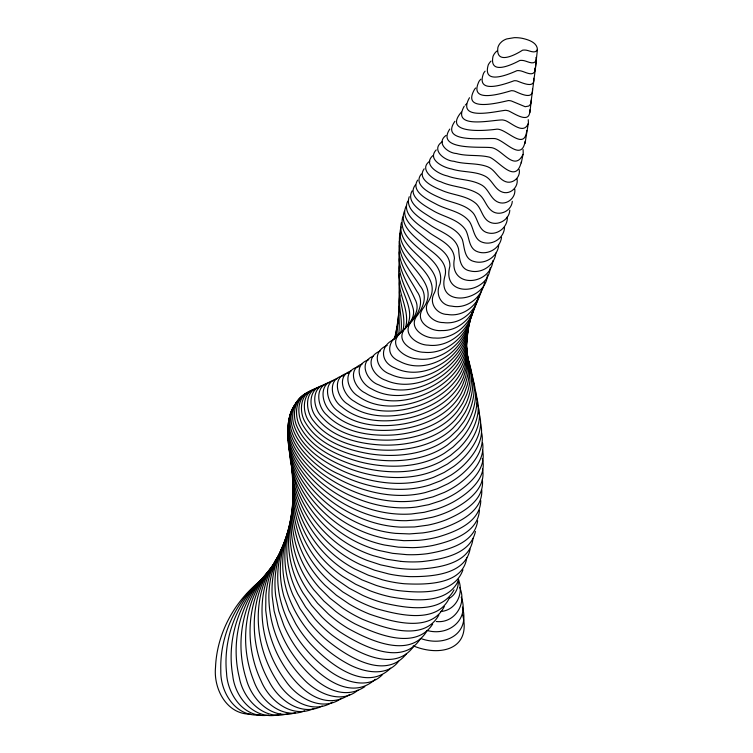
<?xml version="1.0" encoding="UTF-8"?>
<svg xmlns="http://www.w3.org/2000/svg" width="753" height="753" viewBox="0 0 753 753"><rect width="100%" height="100%" fill="white"/><g stroke="black" fill="none" stroke-linecap="round" stroke-linejoin="round"><path stroke-width="1.13" d="M289.284 445.221C289.368 460.563 292.795 475.924 299.393 489.808A133.526 111.566 19.7 0 0 312.269 511.24C323.169 525.848 337.099 538.226 353.119 546.97A102.832 86.736 19 0 0 372.801 555.507L386.76 559.263L401.029 561.399M466.935 337.881L466.898 342.05A76.599 61.087 16.5 0 1 464.77 354.174C461.438 364.866 454.445 374.09 445.974 381.282A100.234 79.724 15.5 0 1 431.601 390.976C411.524 401.575 385.188 405.688 365.12 392.915C354.004 387.814 347.067 368.989 362.061 364.076M288.71 439.837C288.004 457.231 294.969 473.976 304.099 488.433A131.191 109.091 19.2 0 0 319.677 508.162C332.261 521.264 347.434 531.929 364.264 538.809A101.071 84.873 18.7 0 0 384.444 545.003L398.393 547.149L412.399 547.657A111.388 93.221 18.5 0 0 432.711 545.501C451.273 541.275 478.155 532.823 479.426 510.167M466.785 557.653C463.057 585.156 425.238 584.799 404.257 583.735A116.178 98.323 19.5 0 1 382.515 579.829L368.33 575.198L354.861 569.014A105.458 89.579 19.5 0 1 336.629 557.098C322.359 545.746 310.857 531.053 302.998 514.61A137.084 115.416 20.6 0 1 294.715 491.229L292.653 479.802L291.966 469.91M287.947 432.043C286.742 452.412 297.52 471.303 310.029 486.56A128.876 106.681 18.7 0 0 327.96 504.294C341.89 515.711 358.014 524.559 375.371 529.519A99.321 83.037 18.4 0 0 395.645 533.378L409.34 533.933L422.847 532.898A109.477 91.235 18.1 0 0 441.992 528.559C459.038 522.526 482.814 511.296 481.779 489.996M292.531 472.319L292.569 480.066L293.811 491.605A138.288 116.743 20.8 0 0 300.438 515.466C307.168 532.371 317.728 547.751 331.273 559.912A106.324 90.539 19.6 0 0 348.837 572.901L362.014 579.885L376.029 585.345A117.148 99.377 19.7 0 0 397.772 590.521C419.572 592.978 454.087 595.19 462.973 569.748M507.277 216.845C508.096 226.945 497.752 235.397 488.029 232.912C478.682 230.87 478.23 219.876 473.449 213.381C465.081 203.479 450.84 203.065 439.799 197.644C431.365 194.067 412.211 185.172 421.398 173.952M535.948 57.416L536.334 59.911L535.195 70.264L530.78 103.942L528.841 106.032L525.199 106.719L511.391 100.987A10.824 7.699 18.3 0 0 508.397 100.554C497.592 102.992 461.071 112.432 474.719 89.061A33.367 23.72 18.1 0 1 475.736 87.979M445.974 135.446C435.761 142.948 447.734 153.132 456.459 153.499C467.331 156.586 478.88 154.44 489.751 157.245C499.663 161.716 516.05 184.89 521.377 161.622M292.945 478.136L293.237 491.973A139.493 118.08 21.1 0 0 298.169 516.2C303.704 533.5 313.248 549.511 326.03 562.444A107.208 91.508 19.8 0 0 342.822 576.478L355.632 584.234L369.422 590.521A118.108 100.441 19.9 0 0 391.071 596.978C413.143 600.706 447.809 604.951 458.718 579.895M472.969 538.555C470.23 564.195 437.079 568.214 416.484 569.249A114.258 96.252 19.1 0 1 395.033 567.847L380.726 564.882L366.862 560.317A103.707 87.677 19.1 0 1 347.566 550.631C332.064 540.983 318.877 527.797 308.918 512.52A134.702 112.828 20 0 1 297.51 490.344L292.531 473.853L290.63 458.229M293.275 483.012L292.983 492.34A140.707 119.454 21.4 0 0 296.183 516.85C300.494 534.461 308.965 551.045 320.91 564.712A108.074 92.478 20 0 0 336.845 579.744L349.232 588.253L362.72 595.359A119.078 101.514 20.1 0 0 384.162 603.097C406.432 608.142 441.117 614.382 454.003 589.863M399.194 241.092C398.375 258.288 411.1 271.861 419.75 285.491C428.325 295.355 423.355 307.996 416.202 316.844C408.738 328.826 424.41 338.361 435.008 338.022C452.845 339.518 468.63 325.804 474.004 309.483A85.654 66.876 16.1 0 0 475.802 303.243M399.523 290.498C397.546 304.532 403.109 318.491 400.85 332.44M293.388 488.81L293.068 492.735A141.931 120.838 21.7 0 0 294.489 517.415C297.539 535.261 304.88 552.363 315.931 566.727A108.95 93.466 20.1 0 0 330.925 582.69L342.822 591.943L355.943 599.849A120.047 102.596 20.3 0 0 377.074 608.857C399.043 614.956 437.107 624.284 449.409 597.844M469.477 97.73C456.139 121.233 494.41 111.538 505.432 110.296A11.427 8.17 18.3 0 1 508.595 110.898C514.93 113.816 530.394 124.772 529.811 109.844M537.435 49.482C537.002 42.215 528.088 39.645 522.158 38.309A27.965 19.39 18.2 0 0 514.233 37.669L506.731 38.93A21.517 14.891 18.1 0 0 501.752 41.679L500.237 43.185A23.578 16.321 18.1 0 0 497.865 47.618C495.615 65.191 515.137 55.025 522.469 50.235A7.671 5.309 18.3 0 1 524.465 50.046C528.531 49.717 535.148 54.753 537.435 49.482L536.23 60.456C533.303 65.972 526.451 60.278 521.951 60.4A8.311 5.789 18.3 0 0 519.73 60.494C511.598 64.918 489.026 75.507 492.989 56.437A25.564 17.79 18.1 0 1 496.029 51.806L496.895 51.016M399.429 265.536C394.073 287.185 419.798 309.267 405.076 328.863M477.656 520.812C474.578 543.685 446.755 550.405 427.6 553.662A112.348 94.219 18.7 0 1 406.818 554.66L392.652 553.342L378.665 550.405A101.956 85.804 18.8 0 1 358.692 543.035C342.229 535.204 327.64 523.674 315.855 509.79A132.359 110.315 19.5 0 1 301.586 489.177C295.713 478.061 290.545 466.022 289.933 453.306M399.514 273.612C396.144 292.164 410.649 309.624 405.509 327.771M399.288 258.599C397.198 275.927 407.74 290.997 412.672 306.866C417.002 319.074 405.472 327.32 398.337 335.094C388.877 347.086 406.131 358.315 417.04 358.87C435.403 361.694 453.466 350.832 463.217 335.697A90.285 70.942 15.8 0 0 469.458 323.093L471.943 312.693M454.906 121.28C439.357 143.757 484.245 137.846 494.937 138.59C504.642 139.936 521.603 162.384 525.133 141.282M491.041 61.078A27.513 19.258 18.1 0 0 488.226 64.984C482.24 85.409 508.087 74.651 516.963 70.66A8.951 6.259 18.3 0 1 519.391 70.678C524.248 70.951 533.124 77.823 535.195 70.264L536.352 59.327M469.053 323.799C468.451 332.685 465.279 341.278 460.488 348.752A94.69 74.82 15.7 0 1 450.708 360.546C435.272 375.549 410.733 383.861 390.355 374.26C376.199 369.441 371.229 351.745 387.193 345.411M469.58 322.736L469.976 319.008M288.361 434.829L288.7 431.817M399.683 280.973C396.539 297.924 407.194 314.566 402.77 331.216M399.241 251.869C397.17 269.179 408.352 283.985 414.922 299.082C421.633 311.074 411.279 321.446 403.994 329.823C395.786 342.267 413.246 352.188 424.005 352.3C441.917 354.174 458.793 342.474 467.011 327.094A88.769 69.605 15.9 0 0 472.093 314.359L472.856 310.961M504.519 227.095C504.397 237.637 493.064 245.487 483.125 242.504C473.646 240 474.023 228.705 469.618 221.815C461.636 211.188 447.009 210.143 436.006 204.035C427.864 199.761 410.357 191.478 417.642 180.118M470.088 549.05C465.316 574.784 431.554 576.723 410.498 576.638A115.218 97.288 19.3 0 1 388.859 573.993L374.58 570.2L360.875 564.825A104.582 88.628 19.3 0 1 342.06 554.001C327.15 543.487 314.763 529.528 305.822 513.64A135.888 114.108 20.3 0 1 295.948 490.815L293.077 479.548L291.307 463.406M529.905 112.639L531.289 99.933M399.231 306.029L396.699 337.118M509.8 210.134C509.423 219.462 498.627 225.985 490.147 222.342C482.372 218.935 481.901 209.136 476.197 203.705C466.549 195.206 452.647 195.366 441.343 190.161C433.455 187.036 416.465 179.374 424.165 168.804M288.117 426.622C285.331 449.033 298.903 469.646 313.427 485.393A127.728 105.505 18.5 0 0 332.384 502.035C346.879 512.558 363.351 520.483 380.849 524.455A98.436 82.124 18.2 0 0 401.038 527.156L414.517 526.959L427.685 525.18A108.517 90.256 18 0 0 446.143 519.815C462.511 512.934 484.97 500.19 482.344 479.407M528.23 119.642L528.427 122.683L525.02 143.522M293.774 491.22L294.075 489.262M399.335 245.346C397.076 262.533 409.03 277.029 416.804 291.223C424.899 301.897 418.48 314.312 410.601 322.726C401.923 334.332 417.416 345.053 428.193 345.156C446.491 347.566 463.641 334.69 470.606 318.359A87.226 68.25 16 0 0 473.853 308.881M399.937 295.148C397.123 308.419 400.69 322.011 398.544 335.301M395.438 337.768L398.61 314.961M512.304 201.315C511.758 210.078 501.225 215.97 493.469 211.988C486.231 208.157 485.224 198.698 478.682 194.086C467.368 186.697 452.892 187.506 440.806 181.784C432.58 179.694 418.677 168.785 429.803 161.161M475.444 531.449C470.521 554.396 441.898 559.338 422.188 561.578A113.298 95.236 18.9 0 1 401.029 561.399M470.672 317.766L469.138 324.91L466.653 331.744A91.781 72.26 15.8 0 1 459.236 344.149C446.105 361.929 420.249 372.368 399.655 361.384C383.061 354.465 389.527 338.474 402.093 331.762M469.411 323.649L466.756 333.532L463.66 340.3A93.25 73.549 15.7 0 1 455.066 352.432C440.674 368.857 415.458 378.232 394.939 367.944C380.227 362.494 379.521 345.759 393.923 339.49M521.311 162.912L523.231 153.292L523.081 149.565M495.869 253.036C494.702 265.178 481.911 273.923 470.173 270.939C459.528 269.273 459.349 257.385 458.586 249.027C455.32 235.811 440.204 232.065 430.274 225.156C421.36 218.765 404.37 209.88 409.256 196.712M498.712 245.28C497.592 256.792 485.064 264.745 474.117 261.517C463.942 259.173 464.752 247.426 462.342 239.567C456.817 227.133 441.672 224.563 431.253 217.664C422.828 212.148 405.396 203.018 412.126 190.867M493.017 260.538C490.344 286.149 448.44 288.87 454.436 258.411C453.588 244.829 438.867 239.558 429.37 232.724C420.023 225.524 401.49 215.179 407.693 201.202M501.526 237.27C500.378 248.142 488.151 255.371 477.986 251.879C468.404 248.885 469.674 237.336 465.712 230.079C458.201 218.756 443.235 217.043 432.354 210.228C424.278 205.588 406.818 195.931 415.364 184.965M394.553 338.897L397.179 325.993M490.194 267.795C488.509 294.856 440.9 298.536 449.927 266.063C450.172 252.217 435.375 246.08 426.189 238.692C417.143 231.011 398.864 219.245 406.479 205.616M288.446 428.193L288.87 426.367M487.398 274.807C486.56 302.104 434.942 309.088 445.174 275.127C447.894 261.602 434.293 253.563 425.389 246.325C415.967 237.628 398.572 225.956 404.389 211.264M290.611 520.144C285.858 537.586 285.434 556.269 290.065 573.795A114.192 99.49 21.1 0 0 297.859 594.089L305.577 607.022L315.14 619.173A125.911 109.326 21.5 0 0 332.271 635.278C352.903 650.498 393.057 674.396 413.397 646.742M397.405 324.957L397.913 322.868M484.687 281.566C482.466 296.842 467.434 309.323 451.838 306.142C440.449 305.709 435.074 293.538 440.025 284.003C447.113 254.646 395.89 246.871 402.676 216.968M481.816 289.03C478.852 304.523 463.707 317.258 447.621 314.481C436.382 314.415 428.306 302.65 434.509 292.653C446.538 262.966 395.334 252.443 401.33 222.775M394.619 338.85L395.447 335.866M479.557 294.404C476.291 310.838 460.751 325.061 443.395 322.576C432.401 322.745 421.586 311.601 428.655 301.021C446.2 271.249 392.369 256.942 401.02 227.001M289.5 418.197C282.168 443.357 299.835 467.547 317.088 484.047A126.579 104.338 18.2 0 0 336.986 499.54C351.943 509.16 368.697 516.134 386.261 519.128A97.561 81.22 18.1 0 0 406.281 520.69L419.487 519.739L432.269 517.245A107.566 89.278 17.8 0 0 449.965 510.91C465.627 503.211 486.636 489.055 482.494 468.884M400.182 232.931C392.539 262.468 444.844 280.201 422.537 309.097C414.526 321.475 430.424 331.687 441.672 330.558C459.038 331.16 473.373 316.665 477.195 300.503A84.054 65.473 16.2 0 0 477.92 297.426M528.258 123.605C523.617 134.702 512.322 123.548 505.724 120.715A12.029 8.65 18.3 0 0 502.42 119.934C491.587 119.887 450.943 129.714 464.234 106.201M291.006 520.643C284.973 537.746 283.156 556.401 286.573 574.257A115.058 100.516 21.2 0 0 292.955 595.002L299.807 608.405L308.561 621.121A126.89 110.484 21.7 0 0 324.684 638.262C344.705 655.166 384.736 681.54 406.516 653.698M523.015 154.421C514.083 172.757 501.677 147.663 490.307 147.541C479.689 146.553 435.658 150.402 449.776 129.074M444.289 606.523C430.81 633.452 391.88 621.771 369.836 614.241A121.026 103.698 20.5 0 1 349.119 603.981L336.431 595.284L325.089 585.326A109.825 94.454 20.3 0 1 311.111 568.477C301.012 553.464 294.856 535.91 293.096 517.913A143.155 122.24 22 0 1 293.228 495.154M290.442 524.286C283.966 540.108 281.368 557.54 283.354 574.548A115.924 101.542 21.3 0 0 288.277 595.67C298.64 624.444 320.336 648.71 347.029 663.402C362.419 672.062 386.449 677.775 398.742 661.153M288.841 529.933C282.723 543.967 279.73 559.375 280.408 574.69A116.79 102.577 21.5 0 0 283.843 596.103L288.823 610.259L295.835 623.973A128.848 112.828 22.1 0 0 309.681 642.996C327.884 662.866 365.064 693.287 390.656 668.193M287.43 534.489C281.584 547.083 278.121 560.797 277.753 574.699A117.656 103.613 21.6 0 0 279.674 596.31C285.971 626.27 304.57 653.133 329.362 670.867C344.017 681.597 367.596 689.87 382.289 674.801M290.837 413.275C280.304 439.921 301.755 466.286 321.013 482.513A125.44 103.18 18 0 0 341.73 496.811C357.082 505.498 374.034 511.532 391.588 513.537A96.676 80.317 17.9 0 0 411.345 513.988L424.221 512.313L436.571 509.132A106.597 88.308 17.6 0 0 453.447 501.884C468.375 493.394 487.822 477.91 482.268 458.455M275.485 560.354L269.094 573.334A121.911 108.818 21.9 0 0 263.221 594.55C258.618 624.802 267.39 656.522 285.632 680.919C297.369 698.106 322.209 712.442 341.514 698.276M426.913 630.986C409.961 659.346 369.017 640.163 347.462 628.077A123.944 107.039 21.1 0 1 328.59 614.184L317.606 603.313L308.269 591.444A112.451 97.457 20.8 0 1 297.811 572.308C290.846 555.629 288.55 537.162 290.705 519.241A146.882 126.579 22.8 0 1 292.493 508.774M291.58 410.592C279.881 438.35 304.4 465.326 325.183 480.772A124.301 102.041 17.8 0 0 346.625 493.846C362.268 501.583 379.343 506.665 396.822 507.701A95.782 79.404 17.8 0 0 416.221 507.051L428.73 504.679L440.59 500.849A105.636 87.348 17.5 0 0 456.591 492.735C470.39 483.614 486.833 468.479 482.504 450.153M438.867 614.985C424.071 642.318 384.538 628.284 362.475 619.248A121.995 104.799 20.7 0 1 342.267 607.746L330.078 598.296L319.347 587.669A110.7 95.443 20.5 0 1 306.471 569.983C297.369 554.368 292.456 536.428 291.995 518.375A144.397 123.671 22.3 0 1 293.124 499.625M286.441 538.009C280.474 549.351 276.709 561.842 275.4 574.586A118.513 104.658 21.7 0 0 275.777 596.301L278.751 610.984L283.853 625.479A130.806 115.2 22.4 0 0 295.101 646.102C310.82 669.088 347.218 704.761 375.267 679.3M285.274 541.426C279.504 551.648 275.363 562.802 273.358 574.379A119.369 105.702 21.7 0 0 272.172 596.112L274.111 610.965L278.205 625.762A131.784 116.395 22.6 0 0 288.041 647.053C302.414 670.97 334.445 706.898 364.829 686.661M281.782 548.711L276.031 560.514L271.617 574.087A120.226 106.738 21.8 0 0 268.868 595.745C268.67 626.345 281.707 656.465 302.857 678.378C316.1 692.92 340.704 704.93 358.033 690.096M420.55 638.572C402.3 667.318 361.045 645.585 339.876 631.88A124.923 108.178 21.3 0 1 321.823 616.858L311.526 605.327L302.97 592.903A113.317 98.474 20.9 0 1 293.821 573.146C287.994 556.015 287.044 537.397 290.507 519.674A148.134 128.066 23.1 0 1 292.484 511.353M432.683 624.058C415.807 650.545 376.905 634.355 355.002 623.861A122.974 105.919 20.9 0 1 335.414 611.154L323.799 600.969L313.737 589.703A111.576 96.45 20.6 0 1 302.038 571.254C293.981 555.083 290.357 536.842 291.204 518.817A145.64 125.111 22.5 0 1 293.275 502.147M292.032 409.641L294.903 405.396M282.262 547.826L283.495 545.831M281.151 550.688L275.598 560.43L270.195 573.739A121.064 107.783 21.9 0 0 265.884 595.218L265.705 610.222L267.701 625.442A133.733 118.805 22.8 0 0 274.553 647.825C285.509 674.763 317.079 716.564 349.797 694.388M278.779 555.13L268.313 572.911A122.748 109.863 21.9 0 0 260.896 593.778C254.119 623.616 260.623 655.938 277.264 681.465C287.947 699.565 312.109 715.181 332.346 702.191M279.335 554.255L280.54 552.598M275.654 560.307L278.732 556.109M276.135 560.307L267.852 572.487A123.577 110.898 21.9 0 0 258.91 592.893C249.996 622.185 254.147 654.95 269.113 681.55C278.544 700.083 301.238 717.044 322.199 706.003M272.021 566.745L267.88 571.678A125.205 112.959 21.9 0 0 255.973 590.926C242.946 618.712 242.24 651.891 253.582 680.354C260.51 700.723 282.168 720.056 304.645 710.86M273.471 564.43L267.71 572.064A124.396 111.933 21.9 0 0 257.262 591.943C246.269 620.547 248.01 653.595 261.206 681.173C269.48 700.874 292.051 718.993 313.869 708.498M275.523 561.992L276.897 560.373M436.213 149.894C426.942 159.608 443.508 167.59 451.64 168.983C462.719 172.569 475.199 170.865 485.638 176.456C492.622 180.381 494.834 189.907 502.882 192.279C510.835 194.651 518.911 186.612 516.944 178.612M271.372 568.204L268.36 571.329A126.015 113.976 21.8 0 0 255.041 589.881C240.047 616.735 236.866 649.858 246.278 679.121C251.794 700.045 272.435 720.574 295.468 712.705M297.972 401.067C272.802 428.363 306.066 464.187 329.588 478.804A123.153 100.911 17.6 0 0 351.632 490.617C367.502 497.404 384.623 501.536 401.923 501.602A94.887 78.51 17.7 0 0 420.899 499.898L432.984 496.858L444.326 492.415A104.676 86.388 17.3 0 0 459.396 483.501C471.773 474.061 485.101 459.895 482.626 443.037M432.862 155.617C422.311 164.869 438.952 174.244 447.301 175.938C458.615 180.212 471.651 179.045 482.193 185.342C489.139 189.709 490.73 199.686 498.872 202.472C506.995 205.24 516.05 197.681 514.779 189.163M465.326 105.034L466.559 103.914M461.373 112.112C442.124 134.58 485.233 130.796 496.867 129.158C506.656 128.594 524.625 151.701 526.761 130.457M299.299 399.099C272.36 426.979 309.539 463.443 334.2 476.611A122.014 99.791 17.4 0 0 356.734 487.135C372.744 492.97 389.838 496.161 406.902 495.276A93.993 77.615 17.5 0 0 425.379 492.537L436.985 488.876L447.771 483.85A103.707 85.428 17.2 0 0 461.871 474.192C473.421 464.112 485.318 449.174 481.666 432.843M442.425 141.62C430.236 149.499 444.477 160.85 453.918 161.274C464.949 164.615 476.969 162.639 487.746 166.799C495.248 169.802 497.997 178.809 505.545 181.642C512.859 184.4 520.897 177.096 519.175 169.538M449.682 598.117C456.026 594.23 458.972 586.521 458.285 579.302M380.369 350.917C363.294 357.619 372.443 376.095 385.922 380.359C406.074 389.282 429.897 382.016 446.171 368.462A96.111 76.072 15.6 0 0 457.127 357.091C463.387 348.827 467.632 338.897 468.291 328.487A73.342 58.113 16.6 0 0 468.375 326.529M303.788 395.391C269.376 421.294 312.617 463.17 339.001 474.183A120.875 98.681 17.2 0 0 361.929 483.398C377.987 488.283 394.996 490.542 411.74 488.725A93.099 76.721 17.4 0 0 429.634 484.998L440.731 480.734L450.925 475.171A102.728 84.468 17.1 0 0 464.017 464.836C474.71 454.134 485.13 438.547 480.376 422.781M373.526 356.018C357.929 361.873 366.598 380.99 378.891 384.915C399.118 395.09 423.835 388.84 441.474 376.18A97.504 77.305 15.6 0 0 453.588 365.299C460.601 357.355 465.768 347.594 467.284 337.043A74.443 59.12 16.5 0 0 467.745 329.08M368.772 359.708C352.075 365.045 359.718 383.71 371.954 389.103C392.153 400.558 417.708 395.363 436.608 383.691A98.878 78.528 15.6 0 0 449.87 373.366C457.617 365.789 463.697 356.263 466.107 345.608A75.526 60.108 16.5 0 0 467.265 333.523M351.162 370.862C335.612 375.888 343.481 395.758 354.399 401.396C373.94 414.715 399.937 412.729 421.181 404.832A102.879 82.068 15.6 0 0 437.681 396.615C447.555 390.318 456.309 381.846 461.551 371.267A78.707 63.026 16.5 0 0 465.683 359.237L466.747 350.747L466.455 337.89M307.873 392.595C294.47 397.48 291.58 415.016 297.096 426.8C306.65 447.997 328.355 460.412 349.119 468.545A118.588 96.478 16.8 0 0 372.481 475.115C388.426 478.136 405.029 478.588 420.927 474.974A91.282 74.933 17.2 0 0 437.474 469.411L447.442 464.055L456.356 457.523A100.77 82.557 16.8 0 0 467.349 446.03C476.225 434.217 483.605 417.67 476.903 403.175M311.036 390.703C296.644 395.749 296.174 415.317 303.6 426.396C315.771 445.992 338.332 456.007 359.793 461.843A116.282 94.294 16.5 0 0 383.136 465.768C398.695 467.011 414.63 465.731 429.408 460.45A89.438 73.145 17 0 0 444.374 453.25L453.099 446.953L460.638 439.63A98.784 80.656 16.6 0 0 469.439 427.233C475.444 416.155 479.209 402.742 475.35 390.327M337.466 378.505C321.136 382.75 327.489 404.286 338.219 411.317C356.555 426.377 382.317 427.685 404.775 423.713A106.7 85.494 15.7 0 0 424.071 418.207C435.921 413.529 447.103 406.545 455.264 396.633A81.766 65.859 16.6 0 0 462.502 385.197L465.636 376.811L467.387 368.019A90.445 72.843 16.2 0 0 467.481 354.569L466.418 347.99M359.106 366.636C342.078 370.081 346.549 389.499 358.437 396.37C378.251 410.479 405.312 407.477 426.452 398.026A101.57 80.91 15.5 0 0 441.907 389.037C451.094 382.279 458.972 373.394 463.255 362.73A77.663 62.066 16.5 0 0 466.38 350.625L466.446 342.069M307.986 393.113C294.244 397.179 289.726 414.442 294.479 426.782C302.565 448.637 323.686 462.238 343.98 471.491A119.736 97.579 17 0 0 367.182 479.388C383.221 483.332 400.059 484.687 416.418 481.948A92.195 75.827 17.3 0 0 433.672 477.289L444.223 472.451L453.777 466.389A101.749 83.517 16.9 0 0 465.843 455.443C475.642 444.166 484.555 428.043 478.786 412.889M309.671 391.588C295.468 396.2 293.566 415.148 300.146 426.678C311.055 447.122 333.24 458.332 354.399 465.335A117.43 95.386 16.6 0 0 377.799 470.578C393.593 472.696 409.896 472.272 425.257 467.801A90.369 74.039 17.1 0 0 441.042 461.401L450.398 455.546L458.633 448.6A99.782 81.606 16.7 0 0 468.545 436.627C475.962 425.059 481.355 410.121 476.254 396.605M343.293 375.756C326.971 378.571 330.953 399.674 341.777 406.827C360.461 422.772 387.531 423.111 410.319 417.689A105.439 84.364 15.6 0 0 428.749 411.213C439.959 405.952 450.369 398.431 457.56 388.228A80.759 64.927 16.5 0 0 463.763 376.538L466.192 368.076L467.246 359.285A89.343 71.836 16.1 0 0 466.512 347.067M314.283 389.348C299.854 392.925 298.583 412.107 305.577 422.847C318.077 443.668 342.615 453.165 365.29 458.069A115.124 93.203 16.3 0 0 388.454 460.704C403.73 461.09 419.242 458.972 433.361 452.93A88.515 72.25 16.9 0 0 447.461 444.995L455.527 438.284L462.361 430.631A97.777 79.696 16.5 0 0 470.051 417.887C475.162 406.488 477.779 392.981 473.129 380.999M348.63 372.951C331.452 375.681 336.158 397.631 347.98 404.286C367.153 418.913 393.725 418.075 415.797 411.392A104.168 83.225 15.6 0 0 433.286 404.013C443.846 398.215 453.438 390.195 459.65 379.766A79.733 63.977 16.5 0 0 464.817 367.878L466.559 359.379L466.926 350.625A88.233 70.82 16.1 0 0 466.606 346.22M334.181 380.369C317.512 383.484 321.804 405.547 332.384 413.359C350.117 429.681 376.208 432.166 399.156 429.474A107.943 86.614 15.7 0 0 419.27 424.984C431.714 420.918 443.649 414.517 452.769 404.982A82.755 66.791 16.6 0 0 461.034 393.857L464.883 385.583L467.349 376.829A91.527 73.85 16.2 0 0 468.47 363.304L466.7 350.164M319.564 386.986C303.939 390.543 305.21 411.684 314.01 421.482C328.797 440.289 353.637 447.282 376.491 449.682A112.771 91.028 16.1 0 0 399.005 449.786C413.519 448.553 428.033 444.872 440.665 437.437A86.633 70.443 16.8 0 0 452.92 428.193L459.622 420.795L464.996 412.606A95.735 77.766 16.4 0 0 470.465 399.344C473.449 388.548 473.976 376.641 469.637 366.127M326.237 384.058C310.829 387.033 312.627 407.608 321.587 416.541C337.711 435.29 364.236 440.241 387.833 440.147A110.38 88.835 15.9 0 0 409.321 437.87C422.875 435.14 436.194 430.029 447.131 421.416A84.713 68.627 16.7 0 0 457.438 411.11L462.719 403.194L466.634 394.638A93.654 75.818 16.3 0 0 469.9 381.122L470.098 367.699L467.453 355.557M288.503 713.43C264.557 721.732 243.266 699.706 239.313 677.474C231.915 647.533 237.581 614.627 254.448 588.818A126.815 114.983 21.7 0 1 268.36 571.828M311.808 390.506L313.333 390.129M330.463 382.251C314.105 384.868 316.853 406.639 326.83 415.091C343.829 432.646 370.175 436.354 393.508 434.952A109.166 87.725 15.8 0 0 414.348 431.544C427.365 428.128 440.016 422.348 450.059 413.237A83.743 67.714 16.6 0 0 459.349 402.497L463.914 394.384L467.095 385.705A92.6 74.839 16.2 0 0 469.279 372.151L469.063 363.191L466.427 350.691M317.907 387.993C302.038 390.534 301.294 411.722 309.605 422.282C323.31 442.124 348.046 450.36 370.862 454.021A113.948 92.111 16.2 0 0 393.753 455.377C408.672 454.934 423.713 452.016 437.107 445.249A87.583 71.347 16.9 0 0 450.313 436.636L457.702 429.568L463.81 421.614A96.761 78.736 16.4 0 0 470.39 408.587C474.465 397.198 476.037 384.049 471.03 372.688M323.903 385.376C308.288 387.353 308.099 408.013 316.665 417.708C331.791 437.606 358.39 443.837 382.148 445.051A111.585 89.927 16 0 0 404.201 443.95C418.263 441.955 432.194 437.54 444.006 429.483A85.682 69.54 16.7 0 0 455.301 419.685L461.288 412.004L465.938 403.608A94.699 76.797 16.3 0 0 470.296 390.186C472.216 380.434 472.046 370.081 468.535 360.687M440.467 611.511C456.073 610.664 464.337 593.204 458.408 579.622M280.709 714.126C256.001 721.826 235.021 698.502 232.733 675.46C227.406 644.935 235.548 612.424 254.213 587.754A127.596 115.99 21.6 0 1 266.101 574.567M436.288 621.526C454.812 623.606 467.284 603.624 459.622 587.321M268.699 715.134C244.499 718.917 227.472 694.991 226.549 673.078C223.368 642.111 233.948 610.156 254.335 586.719A128.377 116.979 21.5 0 1 265.48 575.678M260.152 714.936C235.727 717.336 220.13 692.355 220.808 670.368C219.81 639.071 232.781 607.859 254.787 585.73A129.139 117.957 21.3 0 1 264.971 576.723M250.768 714.164C226.644 714.597 213.372 688.826 215.518 667.346C216.751 635.88 232.046 605.544 255.587 584.808A129.893 118.927 21.1 0 1 261.809 579.744M427.177 630.487C448.534 636.539 469.919 619.785 461.184 597.11M421.529 638.77C444.571 646.855 470.437 634.544 462.398 607.031M413.237 645.839C439.3 656.804 471.557 649.999 462.69 614.9M533.613 78.265C535.534 89.334 522.027 82.708 516.774 80.863A9.582 6.739 18.3 0 0 514.158 80.731C504.585 84.232 475.294 94.878 483.577 73.267A29.555 20.792 18.1 0 1 485.083 71.177M534.922 68.212L535.195 70.264M532.503 89.08C533.566 100.846 519.636 93.231 514.111 90.972A10.203 7.219 18.3 0 0 511.296 90.689C501.093 93.683 468.225 103.886 479.068 81.286A31.475 22.261 18.1 0 1 480.885 79.169M288.164 440.025C288.757 457.457 296.861 473.693 306.923 487.577A130.034 107.877 18.9 0 0 323.715 506.327C337.015 518.61 352.705 528.38 369.836 534.301A100.196 83.95 18.5 0 0 390.101 539.327L403.956 540.673L417.746 540.4A110.427 92.224 18.3 0 0 437.512 537.124C455.217 531.976 480.169 522.328 480.8 500.632"/></g></svg>
